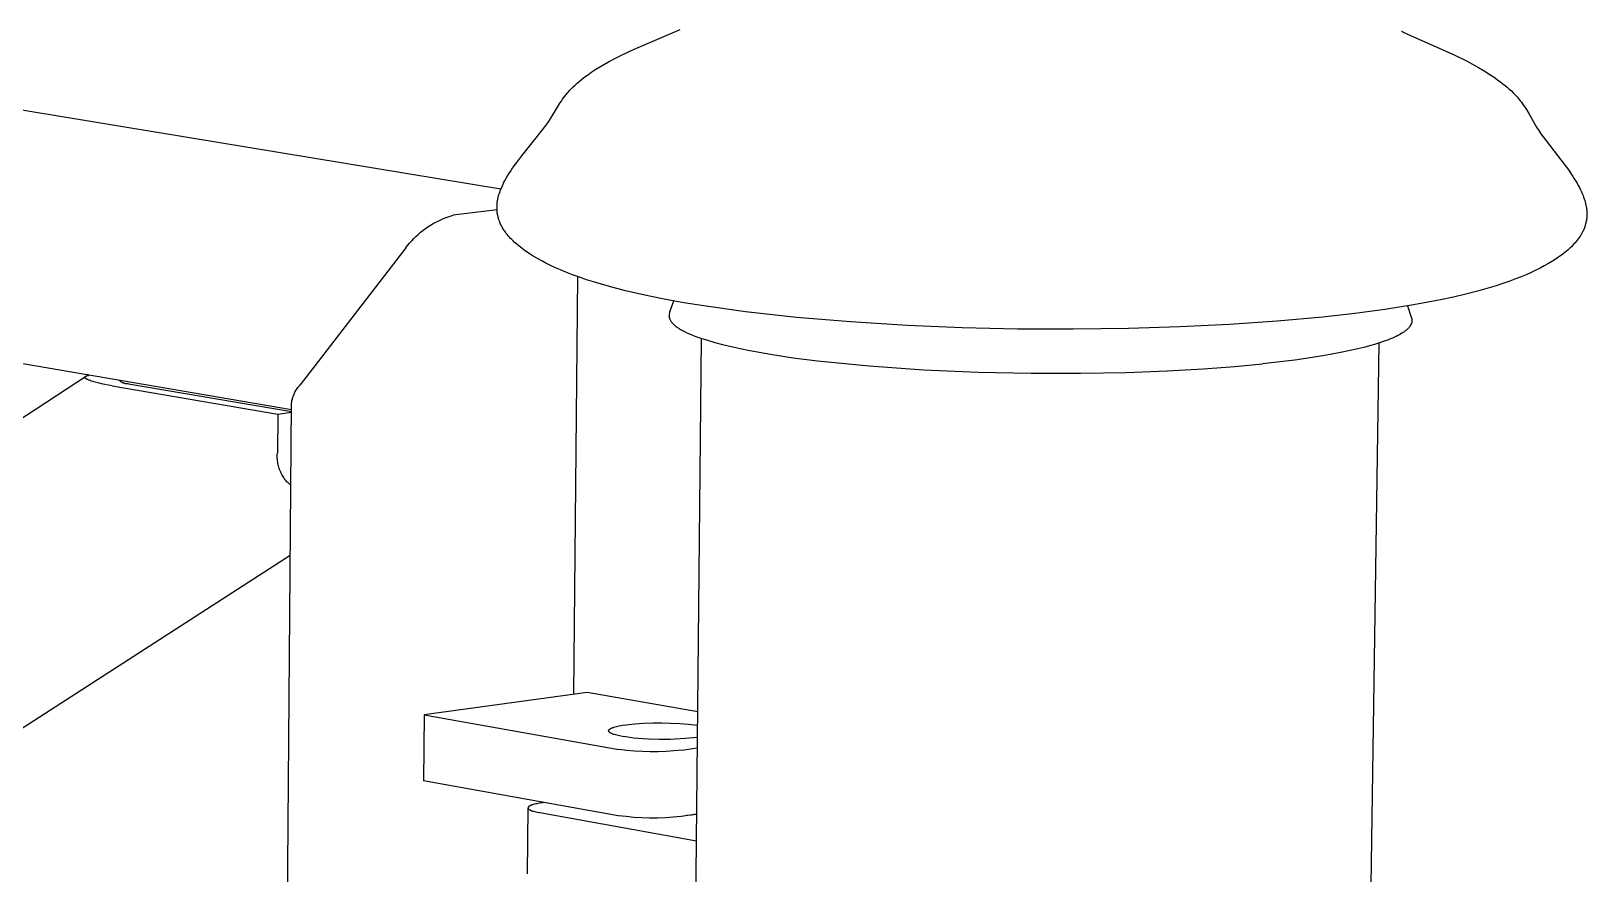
# Model space of a CAD drawing. Header units: millimetres. Extents: x -1519 to 3497, y -297 to 3208.
# Drawn here: x -61.3 to 69.3, y 856.2 to 927 of the extents above; entities that cross this region are included whole.
import ezdxf

# ---------------------------------------------------------------- set-up
doc = ezdxf.new("R2010")
doc.units = ezdxf.units.MM
doc.header["$MEASUREMENT"] = 0
doc.layers.add('Utwórz2D linie widoczne', color=7, linetype='Continuous', true_color=0x000000)

msp = doc.modelspace()

# ---------------------------------------------------------------- linework, layer by layer
at = {"layer": 'Utwórz2D linie widoczne'}
for p, q in [((-746.96, 1033.04), (-21.86, 913.74)), ((-39.46, 895.19), (-748.17, 1016.04)), ((-10.73, 925.45), (-6.8, 927.12)), ((53.77, 926.99), (53.79, 926.97)), ((53.79, 926.97), (53.82, 926.95)), ((53.82, 926.95), (53.88, 926.92)), ((53.88, 926.92), (53.96, 926.87)), ((53.96, 926.87), (54.05, 926.83)), ((54.05, 926.83), (54.27, 926.72)), ((54.27, 926.72), (58.18, 924.99)), ((-11.79, 924.95), (-10.73, 925.45)), ((-14.31, 923.5), (-13.88, 923.78)), ((-13.88, 923.78), (-13.36, 924.1)), ((-13.36, 924.1), (-12.83, 924.4)), ((-12.83, 924.4), (-12.31, 924.68)), ((-12.31, 924.68), (-11.79, 924.95)), ((58.18, 924.99), (59.22, 924.48)), ((59.22, 924.48), (59.73, 924.21)), ((59.73, 924.21), (60.23, 923.93)), ((60.23, 923.93), (60.71, 923.65)), ((-15.79, 922.31), (-15.63, 922.46)), ((-15.63, 922.46), (-15.47, 922.61)), ((-15.47, 922.61), (-15.29, 922.76)), ((-15.29, 922.76), (-15.11, 922.91)), ((-15.11, 922.91), (-14.92, 923.06)), ((-14.92, 923.06), (-14.73, 923.2)), ((-14.73, 923.2), (-14.52, 923.35)), ((-14.52, 923.35), (-14.31, 923.5)), ((60.71, 923.65), (61.18, 923.35)), ((61.18, 923.35), (61.64, 923.05)), ((61.64, 923.05), (61.87, 922.88)), ((61.87, 922.88), (62.09, 922.72)), ((62.09, 922.72), (62.28, 922.57)), ((62.28, 922.57), (62.46, 922.43)), ((62.46, 922.43), (62.64, 922.27)), ((-16.79, 921.1), (-16.68, 921.26)), ((-16.68, 921.26), (-16.57, 921.42)), ((-16.57, 921.42), (-16.47, 921.55)), ((-16.47, 921.55), (-16.38, 921.67)), ((-16.38, 921.67), (-16.28, 921.79)), ((-16.28, 921.79), (-16.19, 921.89)), ((-16.19, 921.89), (-16.1, 922)), ((-16.1, 922), (-15.95, 922.16)), ((-15.95, 922.16), (-15.79, 922.31)), ((62.64, 922.27), (62.82, 922.12)), ((62.82, 922.12), (62.99, 921.96)), ((62.99, 921.96), (63.15, 921.8)), ((63.15, 921.8), (63.31, 921.63)), ((63.31, 921.63), (63.47, 921.46)), ((63.47, 921.46), (63.56, 921.36)), ((63.56, 921.36), (63.65, 921.25)), ((63.65, 921.25), (63.74, 921.14)), ((63.74, 921.14), (63.83, 921.02)), ((-17.66, 919.68), (-17.11, 920.6)), ((-17.11, 920.6), (-16.91, 920.93)), ((-16.91, 920.93), (-16.79, 921.1)), ((63.83, 921.02), (63.93, 920.88)), ((63.93, 920.88), (64.03, 920.72)), ((64.03, 920.72), (64.14, 920.56)), ((64.14, 920.56), (64.25, 920.39)), ((64.25, 920.39), (64.45, 920.06)), ((64.45, 920.06), (64.98, 919.12)), ((-20.11, 916.51), (-18.36, 918.69)), ((-18.36, 918.69), (-18.17, 918.95)), ((-18.17, 918.95), (-17.98, 919.2)), ((-17.98, 919.2), (-17.81, 919.45)), ((-17.81, 919.45), (-17.66, 919.68)), ((64.98, 919.12), (65.11, 918.91)), ((65.11, 918.91), (65.29, 918.63)), ((65.29, 918.63), (65.48, 918.36)), ((65.48, 918.36), (65.67, 918.1)), ((65.67, 918.1), (67.44, 915.8)), ((-20.75, 915.66), (-20.54, 915.94)), ((-20.54, 915.94), (-20.11, 916.51)), ((-21.51, 914.46), (-21.42, 914.63)), ((-21.42, 914.63), (-21.31, 914.82)), ((-21.31, 914.82), (-21.2, 915)), ((-21.2, 915), (-21.07, 915.19)), ((-21.07, 915.19), (-20.94, 915.38)), ((-20.94, 915.38), (-20.75, 915.66)), ((67.44, 915.8), (67.81, 915.3)), ((67.81, 915.3), (67.99, 915.04)), ((67.99, 915.04), (68.16, 914.78)), ((68.16, 914.78), (68.28, 914.58)), ((68.28, 914.58), (68.4, 914.39)), ((-22.03, 913.26), (-21.99, 913.39)), ((-21.99, 913.39), (-21.94, 913.53)), ((-21.94, 913.53), (-21.89, 913.67)), ((-21.89, 913.67), (-21.83, 913.81)), ((-21.83, 913.81), (-21.77, 913.95)), ((-21.77, 913.95), (-21.69, 914.12)), ((-21.69, 914.12), (-21.61, 914.29)), ((-21.61, 914.29), (-21.51, 914.46)), ((68.4, 914.39), (68.51, 914.21)), ((68.51, 914.21), (68.61, 914.02)), ((68.61, 914.02), (68.71, 913.85)), ((68.71, 913.85), (68.8, 913.67)), ((68.8, 913.67), (68.88, 913.5)), ((68.88, 913.5), (68.95, 913.34)), ((68.95, 913.34), (69.01, 913.19)), ((-22.19, 911.99), (-25.88, 911.52)), ((-22.19, 912.33), (-22.18, 912.42)), ((-22.19, 912.24), (-22.19, 912.33)), ((-22.19, 912.15), (-22.19, 912.24)), ((-22.19, 912.07), (-22.19, 912.15)), ((-22.19, 911.98), (-22.19, 912.07)), ((-22.18, 911.9), (-22.19, 911.98)), ((-22.18, 912.51), (-22.17, 912.6)), ((-22.18, 912.42), (-22.18, 912.51)), ((-22.17, 912.6), (-22.15, 912.74)), ((-22.15, 912.74), (-22.12, 912.87)), ((-22.12, 912.87), (-22.1, 913)), ((-22.1, 913), (-22.06, 913.12)), ((-22.06, 913.12), (-22.03, 913.26)), ((69.01, 913.19), (69.06, 913.05)), ((69.06, 913.05), (69.11, 912.91)), ((69.11, 912.91), (69.15, 912.77)), ((69.15, 912.77), (69.19, 912.64)), ((69.19, 912.64), (69.23, 912.5)), ((69.23, 912.5), (69.25, 912.38)), ((69.25, 912.38), (69.28, 912.25)), ((69.28, 912.25), (69.3, 912.12)), ((69.3, 912.12), (69.31, 912.05)), ((69.31, 912.05), (69.32, 911.98)), ((69.32, 911.98), (69.32, 911.91)), ((-27.99, 910.55), (-27.77, 910.69)), ((-27.77, 910.69), (-27.55, 910.82)), ((-27.55, 910.82), (-27.32, 910.94)), ((-27.32, 910.94), (-27.09, 911.06)), ((-27.09, 911.06), (-26.86, 911.17)), ((-26.86, 911.17), (-26.62, 911.27)), ((-26.62, 911.27), (-26.37, 911.36)), ((-26.37, 911.36), (-26.13, 911.44)), ((-26.13, 911.44), (-25.88, 911.52)), ((-22.18, 911.81), (-22.18, 911.9)), ((-22.17, 911.73), (-22.18, 911.81)), ((-22.16, 911.65), (-22.17, 911.73)), ((-22.14, 911.57), (-22.16, 911.65)), ((-22.13, 911.49), (-22.14, 911.57)), ((-22.11, 911.41), (-22.13, 911.49)), ((-22.09, 911.34), (-22.11, 911.41)), ((-22.07, 911.26), (-22.09, 911.34)), ((-22.04, 911.18), (-22.07, 911.26)), ((-22.02, 911.1), (-22.04, 911.18)), ((-21.99, 911.01), (-22.02, 911.1)), ((-21.96, 910.93), (-21.99, 911.01)), ((-21.92, 910.85), (-21.96, 910.93)), ((-21.89, 910.78), (-21.92, 910.85)), ((-21.85, 910.7), (-21.89, 910.78)), ((-21.81, 910.62), (-21.85, 910.7)), ((69.2, 910.7), (69.18, 910.63)), ((69.23, 910.78), (69.2, 910.7)), ((69.25, 910.86), (69.23, 910.78)), ((69.26, 910.94), (69.25, 910.86)), ((69.28, 911.02), (69.26, 910.94)), ((69.29, 911.1), (69.28, 911.02)), ((69.31, 911.19), (69.29, 911.1)), ((69.32, 911.27), (69.31, 911.19)), ((69.32, 911.91), (69.33, 911.85)), ((69.33, 911.45), (69.32, 911.36)), ((69.32, 911.36), (69.32, 911.27)), ((69.33, 911.85), (69.33, 911.78)), ((69.33, 911.78), (69.33, 911.71)), ((69.33, 911.71), (69.33, 911.62)), ((69.33, 911.62), (69.33, 911.53)), ((69.33, 911.53), (69.33, 911.45)), ((-29.53, 909.18), (-29.36, 909.37)), ((-29.36, 909.37), (-29.18, 909.56)), ((-29.18, 909.56), (-29, 909.74)), ((-29, 909.74), (-28.81, 909.92)), ((-28.81, 909.92), (-28.61, 910.09)), ((-28.61, 910.09), (-28.41, 910.25)), ((-28.41, 910.25), (-28.2, 910.4)), ((-28.2, 910.4), (-27.99, 910.55)), ((-21.77, 910.54), (-21.81, 910.62)), ((-21.73, 910.47), (-21.77, 910.54)), ((-21.68, 910.39), (-21.73, 910.47)), ((-21.64, 910.32), (-21.68, 910.39)), ((-21.59, 910.25), (-21.64, 910.32)), ((-21.54, 910.18), (-21.59, 910.25)), ((-21.49, 910.1), (-21.54, 910.18)), ((-21.44, 910.03), (-21.49, 910.1)), ((-21.34, 909.92), (-21.44, 910.03)), ((-21.25, 909.8), (-21.34, 909.92)), ((-21.15, 909.69), (-21.25, 909.8)), ((-21.05, 909.58), (-21.15, 909.69)), ((-20.95, 909.48), (-21.05, 909.58)), ((-20.84, 909.38), (-20.95, 909.48)), ((-20.74, 909.27), (-20.84, 909.38)), ((68.52, 909.42), (68.43, 909.31)), ((68.61, 909.53), (68.52, 909.42)), ((68.69, 909.65), (68.61, 909.53)), ((68.77, 909.77), (68.69, 909.65)), ((68.81, 909.83), (68.77, 909.77)), ((68.85, 909.89), (68.81, 909.83)), ((68.88, 909.95), (68.85, 909.89)), ((68.92, 910.01), (68.88, 909.95)), ((68.95, 910.08), (68.92, 910.01)), ((68.98, 910.14), (68.95, 910.08)), ((69.01, 910.2), (68.98, 910.14)), ((69.04, 910.27), (69.01, 910.2)), ((69.07, 910.33), (69.04, 910.27)), ((69.1, 910.4), (69.07, 910.33)), ((69.13, 910.47), (69.1, 910.4)), ((69.16, 910.55), (69.13, 910.47)), ((69.18, 910.63), (69.16, 910.55)), ((-29.86, 908.78), (-38.72, 897.28)), ((-29.86, 908.78), (-29.7, 908.98)), ((-29.7, 908.98), (-29.53, 909.18)), ((-20.63, 909.17), (-20.74, 909.27)), ((-20.49, 909.06), (-20.63, 909.17)), ((-20.36, 908.95), (-20.49, 909.06)), ((-20.22, 908.83), (-20.36, 908.95)), ((-20.08, 908.73), (-20.22, 908.83)), ((-19.79, 908.52), (-20.08, 908.73)), ((-19.5, 908.32), (-19.79, 908.52)), ((-19.15, 908.1), (-19.5, 908.32)), ((-18.8, 907.89), (-19.15, 908.1)), ((67.05, 908.08), (66.76, 907.87)), ((67.2, 908.18), (67.05, 908.08)), ((67.34, 908.29), (67.2, 908.18)), ((67.48, 908.4), (67.34, 908.29)), ((67.62, 908.52), (67.48, 908.4)), ((67.76, 908.63), (67.62, 908.52)), ((67.9, 908.76), (67.76, 908.63)), ((68.03, 908.88), (67.9, 908.76)), ((68.16, 909.01), (68.03, 908.88)), ((68.25, 909.11), (68.16, 909.01)), ((68.35, 909.21), (68.25, 909.11)), ((68.43, 909.31), (68.35, 909.21)), ((-18.44, 907.69), (-18.8, 907.89)), ((-18.08, 907.5), (-18.44, 907.69)), ((-17.69, 907.31), (-18.08, 907.5)), ((-17.29, 907.12), (-17.69, 907.31)), ((-16.85, 906.93), (-17.29, 907.12)), ((-16.41, 906.74), (-16.85, 906.93)), ((-15.84, 906.52), (-16.41, 906.74)), ((65.05, 906.91), (64.65, 906.72)), ((65.41, 907.09), (65.05, 906.91)), ((65.76, 907.27), (65.41, 907.09)), ((66.11, 907.47), (65.76, 907.27)), ((66.45, 907.68), (66.11, 907.47)), ((66.76, 907.87), (66.45, 907.68)), ((-15.26, 906.31), (-15.84, 906.52)), ((-15.42, 906.37), (-15.76, 871.3)), ((-14.68, 906.11), (-15.26, 906.31)), ((-14.09, 905.92), (-14.68, 906.11)), ((-12.75, 905.53), (-14.09, 905.92)), ((-11.4, 905.19), (-12.75, 905.53)), ((61.72, 905.61), (61.13, 905.43)), ((62.29, 905.79), (61.72, 905.61)), ((62.86, 905.99), (62.29, 905.79)), ((63.41, 906.2), (62.86, 905.99)), ((63.82, 906.36), (63.41, 906.2)), ((64.24, 906.53), (63.82, 906.36)), ((64.65, 906.72), (64.24, 906.53)), ((-9.78, 904.81), (-11.4, 905.19)), ((-8.15, 904.48), (-9.78, 904.81)), ((-6.49, 904.18), (-8.15, 904.48)), ((-7.68, 903.4), (-7.34, 904.33)), ((-4.82, 903.91), (-6.49, 904.18)), ((57.05, 904.42), (54.78, 904)), ((58.12, 904.65), (57.05, 904.42)), ((59.16, 904.9), (58.12, 904.65)), ((60.16, 905.15), (59.16, 904.9)), ((61.13, 905.43), (60.16, 905.15)), ((-7.74, 903.13), (-7.75, 903.09)), ((-7.75, 903.09), (-7.74, 903.04)), ((-7.73, 903.22), (-7.74, 903.18)), ((-7.74, 903.18), (-7.74, 903.13)), ((-7.74, 903.04), (-7.74, 903)), ((-7.74, 903), (-7.73, 902.95)), ((-7.72, 903.26), (-7.73, 903.22)), ((-7.73, 902.95), (-7.72, 902.91)), ((-7.71, 903.31), (-7.72, 903.26)), ((-7.72, 902.91), (-7.71, 902.86)), ((-7.7, 903.35), (-7.71, 903.31)), ((-7.71, 902.86), (-7.69, 902.82)), ((-7.68, 903.4), (-7.7, 903.35)), ((-7.69, 902.82), (-7.67, 902.77)), ((-1.32, 903.42), (-4.82, 903.91)), ((2.96, 902.95), (-1.32, 903.42)), ((7.5, 902.57), (2.96, 902.95)), ((47.16, 902.97), (43.32, 902.62)), ((49.84, 903.27), (47.16, 902.97)), ((52.38, 903.61), (49.84, 903.27)), ((54.78, 904), (52.38, 903.61)), ((54.26, 903.91), (54.58, 902.96)), ((54.58, 902.96), (54.58, 902.95)), ((54.58, 902.95), (54.59, 902.93)), ((54.59, 902.93), (54.6, 902.91)), ((54.6, 902.91), (54.6, 902.89)), ((54.6, 902.89), (54.61, 902.87)), ((54.61, 902.87), (54.62, 902.85)), ((54.62, 902.85), (54.62, 902.84)), ((54.62, 902.84), (54.62, 902.82)), ((-7.67, 902.77), (-7.65, 902.73)), ((-7.65, 902.73), (-7.63, 902.68)), ((-7.63, 902.68), (-7.6, 902.63)), ((-7.6, 902.63), (-7.57, 902.59)), ((-7.57, 902.59), (-7.53, 902.54)), ((-7.53, 902.54), (-7.49, 902.5)), ((-7.49, 902.5), (-7.45, 902.45)), ((-7.45, 902.45), (-7.41, 902.4)), ((-7.41, 902.4), (-7.36, 902.36)), ((-7.36, 902.36), (-7.31, 902.31)), ((-7.31, 902.31), (-7.25, 902.27)), ((-7.25, 902.27), (-7.2, 902.22)), ((-7.2, 902.22), (-7.14, 902.17)), ((-7.14, 902.17), (-7.07, 902.13)), ((-7.07, 902.13), (-7, 902.08)), ((-7, 902.08), (-6.93, 902.03)), ((-6.93, 902.03), (-6.86, 901.99)), ((-6.86, 901.99), (-6.78, 901.94)), ((-6.78, 901.94), (-6.7, 901.89)), ((-6.7, 901.89), (-6.62, 901.85)), ((-6.62, 901.85), (-6.44, 901.75)), ((-6.44, 901.75), (-6.25, 901.66)), ((-6.25, 901.66), (-6.04, 901.57)), ((-6.04, 901.57), (-5.82, 901.47)), ((12.27, 902.27), (7.5, 902.57)), ((16.86, 902.08), (12.27, 902.27)), ((21.51, 901.97), (16.86, 902.08)), ((26.18, 901.95), (21.51, 901.97)), ((30.83, 902.01), (26.18, 901.95)), ((35.14, 902.14), (30.83, 902.01)), ((39.31, 902.34), (35.14, 902.14)), ((43.32, 902.62), (39.31, 902.34)), ((53.72, 901.56), (53.59, 901.49)), ((53.84, 901.64), (53.72, 901.56)), ((53.89, 901.67), (53.84, 901.64)), ((53.95, 901.71), (53.89, 901.67)), ((54, 901.74), (53.95, 901.71)), ((54.05, 901.78), (54, 901.74)), ((54.1, 901.82), (54.05, 901.78)), ((54.14, 901.85), (54.1, 901.82)), ((54.19, 901.89), (54.14, 901.85)), ((54.23, 901.93), (54.19, 901.89)), ((54.27, 901.96), (54.23, 901.93)), ((54.3, 902), (54.27, 901.96)), ((54.34, 902.04), (54.3, 902)), ((54.37, 902.07), (54.34, 902.04)), ((54.41, 902.11), (54.37, 902.07)), ((54.44, 902.15), (54.41, 902.11)), ((54.45, 902.17), (54.44, 902.15)), ((54.46, 902.18), (54.45, 902.17)), ((54.48, 902.2), (54.46, 902.18)), ((54.49, 902.22), (54.48, 902.2)), ((54.5, 902.24), (54.49, 902.22)), ((54.51, 902.26), (54.5, 902.24)), ((54.52, 902.28), (54.51, 902.26)), ((54.53, 902.3), (54.52, 902.28)), ((54.54, 902.31), (54.53, 902.3)), ((54.55, 902.33), (54.54, 902.31)), ((54.56, 902.35), (54.55, 902.33)), ((54.57, 902.37), (54.56, 902.35)), ((54.58, 902.39), (54.57, 902.37)), ((54.59, 902.41), (54.58, 902.39)), ((54.6, 902.44), (54.59, 902.43)), ((54.59, 902.43), (54.59, 902.41)), ((54.61, 902.46), (54.6, 902.44)), ((54.62, 902.5), (54.61, 902.48)), ((54.61, 902.48), (54.61, 902.46)), ((54.62, 902.82), (54.63, 902.8)), ((54.63, 902.54), (54.62, 902.52)), ((54.62, 902.52), (54.62, 902.5)), ((54.63, 902.8), (54.63, 902.78)), ((54.63, 902.78), (54.63, 902.76)), ((54.63, 902.76), (54.64, 902.74)), ((54.64, 902.61), (54.63, 902.59)), ((54.63, 902.59), (54.63, 902.57)), ((54.63, 902.57), (54.63, 902.56)), ((54.63, 902.56), (54.63, 902.54)), ((54.64, 902.74), (54.64, 902.72)), ((54.64, 902.72), (54.64, 902.71)), ((54.64, 902.71), (54.64, 902.69)), ((54.64, 902.69), (54.64, 902.67)), ((54.64, 902.67), (54.64, 902.65)), ((54.64, 902.65), (54.64, 902.63)), ((54.64, 902.63), (54.64, 902.61)), ((-12.93, 136.91), (-5.01, 901.17)), ((-5.82, 901.47), (-5.59, 901.38)), ((-5.59, 901.38), (-5.34, 901.29)), ((-5.34, 901.29), (-5.08, 901.2)), ((-5.08, 901.2), (-4.52, 901.02)), ((-4.52, 901.02), (-3.91, 900.84)), ((-3.91, 900.84), (-3.25, 900.66)), ((-3.25, 900.66), (-2.54, 900.49)), ((-2.54, 900.49), (-1.78, 900.32)), ((-1.78, 900.32), (-0.97, 900.16)), ((51.85, 900.78), (40.98, 136.06)), ((50.6, 900.42), (49.59, 900.18)), ((51.07, 900.55), (50.6, 900.42)), ((51.51, 900.67), (51.07, 900.55)), ((51.93, 900.8), (51.51, 900.67)), ((52.32, 900.94), (51.93, 900.8)), ((52.68, 901.07), (52.32, 900.94)), ((52.85, 901.14), (52.68, 901.07)), ((53.02, 901.21), (52.85, 901.14)), ((53.17, 901.28), (53.02, 901.21)), ((53.32, 901.35), (53.17, 901.28)), ((53.46, 901.42), (53.32, 901.35)), ((53.59, 901.49), (53.46, 901.42)), ((-0.97, 900.16), (0.78, 899.85)), ((0.78, 899.85), (2.68, 899.56)), ((2.68, 899.56), (4.71, 899.3)), ((4.71, 899.3), (9.06, 898.87)), ((39.78, 898.83), (42.09, 899.04)), ((44.8, 899.36), (42.09, 899.04)), ((46.09, 899.55), (44.8, 899.36)), ((47.33, 899.74), (46.09, 899.55)), ((48.5, 899.96), (47.33, 899.74)), ((49.59, 900.18), (48.5, 899.96)), ((-342.26, 711.46), (-56.75, 897.99)), ((-56.8, 897.92), (-56.8, 897.93)), ((-56.8, 897.93), (-56.79, 897.93)), ((-56.8, 897.91), (-56.8, 897.92)), ((-56.8, 897.92), (-56.8, 897.92)), ((-56.8, 897.92), (-56.8, 897.92)), ((-56.8, 897.9), (-56.8, 897.91)), ((-56.8, 897.91), (-56.8, 897.91)), ((-56.8, 897.91), (-56.8, 897.91)), ((-56.79, 897.9), (-56.8, 897.9)), ((-56.79, 897.94), (-56.79, 897.95)), ((-56.79, 897.95), (-56.79, 897.95)), ((-56.79, 897.95), (-56.79, 897.95)), ((-56.79, 897.95), (-56.78, 897.95)), ((-56.79, 897.93), (-56.79, 897.94)), ((-56.79, 897.94), (-56.79, 897.94)), ((-56.79, 897.94), (-56.79, 897.94)), ((-56.79, 897.93), (-56.79, 897.93)), ((-56.79, 897.89), (-56.79, 897.9)), ((-56.79, 897.9), (-56.79, 897.9)), ((-56.79, 897.9), (-56.79, 897.9)), ((-56.79, 897.88), (-56.79, 897.89)), ((-56.79, 897.89), (-56.79, 897.89)), ((-56.79, 897.89), (-56.79, 897.89)), ((-56.78, 897.87), (-56.79, 897.88)), ((-56.79, 897.88), (-56.79, 897.88)), ((-56.78, 897.96), (-56.78, 897.97)), ((-56.78, 897.97), (-56.77, 897.97)), ((-56.78, 897.95), (-56.78, 897.96)), ((-56.78, 897.96), (-56.78, 897.96)), ((-56.78, 897.96), (-56.78, 897.96)), ((-56.78, 897.86), (-56.78, 897.87)), ((-56.78, 897.87), (-56.78, 897.87)), ((-56.78, 897.87), (-56.78, 897.87)), ((-56.77, 897.86), (-56.78, 897.86)), ((-56.78, 897.86), (-56.78, 897.86)), ((-56.77, 897.97), (-56.77, 897.98)), ((-56.77, 897.98), (-56.76, 897.98)), ((-56.77, 897.97), (-56.77, 897.97)), ((-56.77, 897.97), (-56.77, 897.97)), ((-56.77, 897.85), (-56.77, 897.86)), ((-56.76, 897.85), (-56.77, 897.85)), ((-56.77, 897.85), (-56.77, 897.85)), ((-56.76, 897.98), (-56.76, 897.99)), ((-56.76, 897.99), (-56.75, 897.99)), ((-56.76, 897.98), (-56.76, 897.98)), ((-56.76, 897.84), (-56.76, 897.85)), ((-56.75, 897.84), (-56.76, 897.84)), ((-56.76, 897.84), (-56.76, 897.84)), ((-56.75, 897.99), (-56.74, 898)), ((-56.75, 897.99), (-56.75, 897.99)), ((-56.75, 897.99), (-56.75, 897.99)), ((-56.75, 897.83), (-56.75, 897.84)), ((-56.74, 897.82), (-56.75, 897.83)), ((-56.75, 897.83), (-56.75, 897.83)), ((-56.74, 898), (-56.74, 898)), ((-56.74, 898), (-56.73, 898)), ((-56.73, 897.81), (-56.74, 897.82)), ((-56.73, 898), (-56.72, 898.01)), ((-56.73, 898), (-56.73, 898)), ((-56.72, 897.81), (-56.73, 897.81)), ((-56.72, 898.01), (-56.71, 898.02)), ((-56.71, 897.8), (-56.72, 897.81)), ((-56.71, 898.02), (-56.7, 898.02)), ((-56.7, 897.79), (-56.71, 897.8)), ((-56.7, 898.02), (-56.69, 898.03)), ((-56.69, 897.78), (-56.7, 897.79)), ((-56.69, 898.03), (-56.68, 898.03)), ((-56.68, 897.78), (-56.69, 897.78)), ((-56.68, 898.03), (-56.67, 898.03)), ((-56.67, 897.77), (-56.68, 897.78)), ((-56.67, 898.03), (-56.66, 898.04)), ((-56.65, 897.76), (-56.67, 897.77)), ((-56.66, 898.04), (-56.64, 898.04)), ((-56.63, 897.75), (-56.65, 897.76)), ((-56.64, 898.04), (-56.63, 898.05)), ((-56.63, 898.05), (-56.61, 898.06)), ((-56.6, 897.73), (-56.63, 897.75)), ((-56.61, 898.06), (-56.58, 898.07)), ((-56.56, 897.72), (-56.6, 897.73)), ((-56.58, 898.07), (-56.55, 898.07)), ((-56.53, 897.7), (-56.56, 897.72)), ((-56.55, 898.07), (-56.51, 898.08)), ((-56.49, 897.68), (-56.53, 897.7)), ((-56.51, 898.08), (-56.48, 898.09)), ((-56.45, 897.67), (-56.49, 897.68)), ((-56.37, 897.64), (-56.45, 897.67)), ((-56.27, 897.6), (-56.37, 897.64)), ((-56.17, 897.57), (-56.27, 897.6)), ((-53.87, 897.63), (-53.89, 897.65)), ((-53.85, 897.61), (-53.87, 897.63)), ((-53.83, 897.59), (-53.85, 897.61)), ((9.06, 898.87), (13.64, 898.55)), ((13.64, 898.55), (18.22, 898.35)), ((18.22, 898.35), (22.66, 898.26)), ((22.66, 898.26), (26.82, 898.26)), ((26.82, 898.26), (30.64, 898.33)), ((30.64, 898.33), (34.08, 898.46)), ((34.08, 898.46), (37.12, 898.63)), ((37.12, 898.63), (39.78, 898.83)), ((-56.06, 897.54), (-56.17, 897.57)), ((-55.95, 897.5), (-56.06, 897.54)), ((-55.7, 897.44), (-55.95, 897.5)), ((-55.42, 897.38), (-55.7, 897.44)), ((-55.13, 897.32), (-55.42, 897.38)), ((-54.52, 897.2), (-55.13, 897.32)), ((-54.52, 897.2), (-40.61, 894.83)), ((-53.81, 897.57), (-53.83, 897.59)), ((-53.79, 897.55), (-53.81, 897.57)), ((-53.76, 897.53), (-53.79, 897.55)), ((-53.74, 897.52), (-53.76, 897.53)), ((-53.72, 897.5), (-53.74, 897.52)), ((-53.69, 897.49), (-53.72, 897.5)), ((-53.67, 897.47), (-53.69, 897.49)), ((-53.64, 897.46), (-53.67, 897.47)), ((-53.62, 897.45), (-53.64, 897.46)), ((-53.59, 897.44), (-53.62, 897.45)), ((-53.56, 897.43), (-53.59, 897.44)), ((-53.54, 897.42), (-53.56, 897.43)), ((-53.51, 897.41), (-53.54, 897.42)), ((-53.48, 897.4), (-53.51, 897.41)), ((-53.46, 897.39), (-53.48, 897.4)), ((-53.43, 897.39), (-53.46, 897.39)), ((-53.4, 897.38), (-53.43, 897.39)), ((-53.37, 897.38), (-53.4, 897.38)), ((-53.34, 897.38), (-53.37, 897.38)), ((-53.32, 897.37), (-53.34, 897.38)), ((-53.29, 897.37), (-53.32, 897.37)), ((-53.26, 897.37), (-53.29, 897.37)), ((-53.23, 897.37), (-53.26, 897.37)), ((-53.2, 897.38), (-53.23, 897.37)), ((-53.18, 897.38), (-53.2, 897.38)), ((-53.15, 897.38), (-53.18, 897.38)), ((-53.15, 897.38), (-39.46, 895.05)), ((-39.33, 896.25), (-39.29, 896.35)), ((-39.29, 896.35), (-39.26, 896.44)), ((-39.26, 896.44), (-39.22, 896.53)), ((-39.22, 896.53), (-39.17, 896.62)), ((-39.17, 896.62), (-39.13, 896.71)), ((-39.13, 896.71), (-39.08, 896.8)), ((-39.08, 896.8), (-39.02, 896.88)), ((-39.02, 896.88), (-38.97, 896.97)), ((-38.97, 896.97), (-38.91, 897.05)), ((-38.91, 897.05), (-38.85, 897.13)), ((-38.85, 897.13), (-38.79, 897.21)), ((-38.79, 897.21), (-38.72, 897.28)), ((-44.99, 207.18), (-39.46, 895.67)), ((-40.61, 894.83), (-39.46, 894.98)), ((-39.46, 895.67), (-39.44, 895.77)), ((-39.44, 895.77), (-39.43, 895.86)), ((-39.43, 895.86), (-39.41, 895.96)), ((-39.41, 895.96), (-39.38, 896.06)), ((-39.38, 896.06), (-39.36, 896.16)), ((-39.36, 896.16), (-39.33, 896.25)), ((-40.61, 894.83), (-40.64, 891.54)), ((-40.65, 891.43), (-40.64, 891.54)), ((-40.65, 891.32), (-40.65, 891.43)), ((-40.65, 891.21), (-40.65, 891.32)), ((-40.65, 891.11), (-40.65, 891.21)), ((-40.64, 891), (-40.65, 891.11)), ((-40.63, 890.89), (-40.64, 891)), ((-40.61, 890.78), (-40.63, 890.89)), ((-40.59, 890.68), (-40.61, 890.78)), ((-40.57, 890.57), (-40.59, 890.68)), ((-40.55, 890.47), (-40.57, 890.57)), ((-40.52, 890.36), (-40.55, 890.47)), ((-40.48, 890.26), (-40.52, 890.36)), ((-40.45, 890.16), (-40.48, 890.26)), ((-40.41, 890.06), (-40.45, 890.16)), ((-40.36, 889.96), (-40.41, 890.06)), ((-40.32, 889.86), (-40.36, 889.96)), ((-40.27, 889.76), (-40.32, 889.86)), ((-40.21, 889.67), (-40.27, 889.76)), ((-40.16, 889.58), (-40.21, 889.67)), ((-40.1, 889.49), (-40.16, 889.58)), ((-40.03, 889.4), (-40.1, 889.49)), ((-39.97, 889.31), (-40.03, 889.4)), ((-39.9, 889.23), (-39.97, 889.31)), ((-39.83, 889.15), (-39.9, 889.23)), ((-39.75, 889.07), (-39.83, 889.15)), ((-39.68, 889), (-39.75, 889.07)), ((-39.6, 888.92), (-39.68, 889)), ((-39.51, 888.85), (-39.6, 888.92)), ((-39.56, 882.95), (-325.33, 698.75)), ((-14.61, 871.45), (-28.32, 869.57)), ((-5.33, 869.82), (-14.61, 871.45)), ((-28.32, 869.57), (-28.37, 864.03)), ((-28.32, 869.57), (-11.96, 866.67)), ((-10.63, 868.81), (-9.88, 868.86)), ((-9.88, 868.86), (-9.12, 868.89)), ((-9.12, 868.89), (-8.36, 868.9)), ((-8.36, 868.9), (-7.61, 868.88)), ((-7.61, 868.88), (-6.85, 868.84)), ((-12.82, 868.24), (-12.82, 868.25)), ((-12.82, 868.25), (-12.81, 868.25)), ((-12.82, 868.23), (-12.82, 868.24)), ((-12.82, 868.24), (-12.82, 868.24)), ((-12.82, 868.22), (-12.82, 868.23)), ((-12.82, 868.23), (-12.82, 868.23)), ((-12.81, 868.21), (-12.82, 868.22)), ((-12.82, 868.22), (-12.82, 868.22)), ((-12.82, 868.22), (-12.82, 868.22)), ((-12.81, 868.27), (-12.81, 868.28)), ((-12.81, 868.28), (-12.8, 868.28)), ((-12.81, 868.26), (-12.81, 868.27)), ((-12.81, 868.27), (-12.81, 868.27)), ((-12.81, 868.25), (-12.81, 868.26)), ((-12.81, 868.26), (-12.81, 868.26)), ((-12.81, 868.26), (-12.81, 868.26)), ((-12.81, 868.2), (-12.81, 868.21)), ((-12.81, 868.21), (-12.81, 868.21)), ((-12.81, 868.19), (-12.81, 868.2)), ((-12.81, 868.2), (-12.81, 868.2)), ((-12.81, 868.18), (-12.81, 868.19)), ((-12.81, 868.19), (-12.81, 868.19)), ((-12.8, 868.18), (-12.81, 868.18)), ((-12.8, 868.29), (-12.8, 868.3)), ((-12.8, 868.3), (-12.79, 868.3)), ((-12.8, 868.28), (-12.8, 868.29)), ((-12.8, 868.29), (-12.8, 868.29)), ((-12.8, 868.17), (-12.8, 868.18)), ((-12.79, 868.16), (-12.8, 868.17)), ((-12.8, 868.17), (-12.8, 868.17)), ((-12.8, 868.17), (-12.8, 868.17)), ((-12.79, 868.3), (-12.79, 868.31)), ((-12.79, 868.31), (-12.78, 868.31)), ((-12.79, 868.3), (-12.79, 868.3)), ((-12.79, 868.15), (-12.79, 868.16)), ((-12.79, 868.16), (-12.79, 868.16)), ((-12.78, 868.14), (-12.79, 868.15)), ((-12.79, 868.15), (-12.79, 868.15)), ((-12.78, 868.32), (-12.77, 868.33)), ((-12.78, 868.31), (-12.78, 868.32)), ((-12.78, 868.32), (-12.78, 868.32)), ((-12.77, 868.13), (-12.78, 868.14)), ((-12.78, 868.14), (-12.78, 868.14)), ((-12.77, 868.33), (-12.76, 868.34)), ((-12.77, 868.33), (-12.77, 868.33)), ((-12.76, 868.12), (-12.77, 868.13)), ((-12.77, 868.13), (-12.77, 868.13)), ((-12.77, 868.13), (-12.77, 868.13)), ((-12.76, 868.34), (-12.75, 868.35)), ((-12.76, 868.34), (-12.76, 868.34)), ((-12.76, 868.34), (-12.76, 868.34)), ((-12.75, 868.11), (-12.76, 868.12)), ((-12.76, 868.12), (-12.76, 868.12)), ((-12.75, 868.35), (-12.74, 868.36)), ((-12.75, 868.35), (-12.75, 868.35)), ((-12.74, 868.1), (-12.75, 868.11)), ((-12.75, 868.11), (-12.75, 868.11)), ((-12.74, 868.36), (-12.73, 868.37)), ((-12.73, 868.09), (-12.74, 868.1)), ((-12.74, 868.1), (-12.74, 868.1)), ((-12.73, 868.37), (-12.72, 868.38)), ((-12.71, 868.08), (-12.73, 868.09)), ((-12.72, 868.38), (-12.71, 868.38)), ((-12.71, 868.38), (-12.69, 868.39)), ((-12.7, 868.07), (-12.71, 868.08)), ((-12.69, 868.06), (-12.7, 868.07)), ((-12.69, 868.39), (-12.68, 868.4)), ((-12.68, 868.06), (-12.69, 868.06)), ((-12.68, 868.4), (-12.67, 868.41)), ((-12.66, 868.05), (-12.68, 868.06)), ((-12.67, 868.41), (-12.65, 868.42)), ((-12.65, 868.04), (-12.66, 868.05)), ((-12.65, 868.42), (-12.63, 868.43)), ((-12.63, 868.03), (-12.65, 868.04)), ((-12.63, 868.43), (-12.62, 868.44)), ((-12.61, 868.02), (-12.63, 868.03)), ((-12.62, 868.44), (-12.58, 868.45)), ((-12.6, 868.01), (-12.61, 868.02)), ((-12.56, 868), (-12.6, 868.01)), ((-12.58, 868.45), (-12.55, 868.47)), ((-12.52, 867.98), (-12.56, 868)), ((-12.55, 868.47), (-12.51, 868.48)), ((-12.48, 867.96), (-12.52, 867.98)), ((-12.51, 868.48), (-12.46, 868.5)), ((-12.44, 867.95), (-12.48, 867.96)), ((-12.46, 868.5), (-12.42, 868.52)), ((-12.4, 867.93), (-12.44, 867.95)), ((-12.42, 868.52), (-12.37, 868.53)), ((-12.35, 867.92), (-12.4, 867.93)), ((-12.37, 868.53), (-12.27, 868.56)), ((-12.25, 867.89), (-12.35, 867.92)), ((-12.27, 868.56), (-12.17, 868.59)), ((-12.14, 867.86), (-12.25, 867.89)), ((-12.17, 868.59), (-12.05, 868.62)), ((-12.03, 867.83), (-12.14, 867.86)), ((-12.05, 868.62), (-11.93, 868.64)), ((-11.91, 867.8), (-12.03, 867.83)), ((-11.93, 868.64), (-11.66, 868.69)), ((-11.65, 867.75), (-11.91, 867.8)), ((-11.66, 868.69), (-11.38, 868.73)), ((-11.37, 867.71), (-11.65, 867.75)), ((-11.38, 868.73), (-10.63, 868.81)), ((-11.05, 867.66), (-11.37, 867.71)), ((-10.7, 867.62), (-11.05, 867.66)), ((-10.32, 867.59), (-10.7, 867.62)), ((-9.91, 867.56), (-10.32, 867.59)), ((-9.48, 867.54), (-9.91, 867.56)), ((-6.8, 867.55), (-7.66, 867.51)), ((-6.85, 868.84), (-6.1, 868.78)), ((-6.4, 867.57), (-6.8, 867.55)), ((-6.03, 867.6), (-6.4, 867.57)), ((-6.1, 868.78), (-5.35, 868.69)), ((-5.69, 867.64), (-6.03, 867.6)), ((-5.39, 867.68), (-5.69, 867.64)), ((-5.36, 867.68), (-5.39, 867.68)), ((-11.3, 866.58), (-11.96, 866.67)), ((-10.64, 866.52), (-11.3, 866.58)), ((-9.98, 866.48), (-10.64, 866.52)), ((-9.32, 866.46), (-9.98, 866.48)), ((-8.57, 867.51), (-9.48, 867.54)), ((-8.66, 866.47), (-9.32, 866.46)), ((-8, 866.49), (-8.66, 866.47)), ((-7.66, 867.51), (-8.57, 867.51)), ((-7.34, 866.54), (-8, 866.49)), ((-6.68, 866.6), (-7.34, 866.54)), ((-6.68, 866.6), (-5.37, 866.79)), ((-12.02, 861.1), (-28.37, 864.03)), ((-19.64, 856.22), (-19.59, 861.76)), ((-19.58, 861.79), (-19.59, 861.79)), ((-19.59, 861.79), (-19.59, 861.79)), ((-19.59, 861.79), (-19.59, 861.78)), ((-19.59, 861.78), (-19.59, 861.78)), ((-19.59, 861.78), (-19.59, 861.78)), ((-19.59, 861.78), (-19.59, 861.77)), ((-19.59, 861.77), (-19.59, 861.77)), ((-19.59, 861.77), (-19.59, 861.76)), ((-19.59, 861.76), (-19.59, 861.76)), ((-19.59, 861.76), (-19.59, 861.76)), ((-19.59, 861.76), (-19.59, 861.75)), ((-19.59, 861.75), (-19.59, 861.75)), ((-19.59, 861.75), (-19.59, 861.74)), ((-19.59, 861.74), (-19.59, 861.74)), ((-19.59, 861.74), (-19.59, 861.74)), ((-19.59, 861.74), (-19.59, 861.73)), ((-19.59, 861.73), (-19.59, 861.73)), ((-19.59, 861.73), (-19.58, 861.73)), ((-19.57, 861.82), (-19.58, 861.81)), ((-19.58, 861.81), (-19.58, 861.81)), ((-19.58, 861.81), (-19.58, 861.81)), ((-19.58, 861.81), (-19.58, 861.8)), ((-19.58, 861.8), (-19.58, 861.8)), ((-19.58, 861.8), (-19.58, 861.79)), ((-19.58, 861.73), (-19.58, 861.72)), ((-19.58, 861.72), (-19.58, 861.72)), ((-19.58, 861.72), (-19.58, 861.71)), ((-19.58, 861.71), (-19.58, 861.71)), ((-19.58, 861.71), (-19.58, 861.71)), ((-19.58, 861.71), (-19.57, 861.7)), ((-19.56, 861.83), (-19.57, 861.83)), ((-19.57, 861.83), (-19.57, 861.83)), ((-19.57, 861.83), (-19.57, 861.82)), ((-19.57, 861.82), (-19.57, 861.82)), ((-19.57, 861.7), (-19.57, 861.7)), ((-19.57, 861.7), (-19.57, 861.7)), ((-19.57, 861.7), (-19.57, 861.69)), ((-19.57, 861.69), (-19.56, 861.69)), ((-19.55, 861.84), (-19.56, 861.84)), ((-19.56, 861.84), (-19.56, 861.84)), ((-19.56, 861.84), (-19.56, 861.83)), ((-19.56, 861.69), (-19.56, 861.68)), ((-19.56, 861.68), (-19.56, 861.68)), ((-19.56, 861.68), (-19.55, 861.68)), ((-19.54, 861.86), (-19.55, 861.85)), ((-19.55, 861.85), (-19.55, 861.85)), ((-19.55, 861.85), (-19.55, 861.84)), ((-19.55, 861.68), (-19.55, 861.67)), ((-19.55, 861.67), (-19.55, 861.67)), ((-19.55, 861.67), (-19.54, 861.67)), ((-19.53, 861.86), (-19.54, 861.86)), ((-19.54, 861.86), (-19.54, 861.86)), ((-19.54, 861.67), (-19.54, 861.66)), ((-19.54, 861.66), (-19.53, 861.66)), ((-19.52, 861.88), (-19.53, 861.87)), ((-19.53, 861.87), (-19.53, 861.87)), ((-19.53, 861.87), (-19.53, 861.86)), ((-19.53, 861.66), (-19.53, 861.65)), ((-19.53, 861.65), (-19.53, 861.65)), ((-19.53, 861.65), (-19.52, 861.64)), ((-19.51, 861.88), (-19.52, 861.88)), ((-19.52, 861.64), (-19.51, 861.64)), ((-19.5, 861.89), (-19.51, 861.88)), ((-19.51, 861.64), (-19.5, 861.63)), ((-19.49, 861.9), (-19.5, 861.89)), ((-19.5, 861.63), (-19.49, 861.62)), ((-19.47, 861.91), (-19.49, 861.9)), ((-19.49, 861.62), (-19.47, 861.61)), ((-19.46, 861.91), (-19.47, 861.91)), ((-19.47, 861.61), (-19.46, 861.61)), ((-19.45, 861.92), (-19.46, 861.91)), ((-19.46, 861.61), (-19.45, 861.6)), ((-19.44, 861.93), (-19.45, 861.92)), ((-19.45, 861.6), (-19.44, 861.59)), ((-19.42, 861.94), (-19.44, 861.93)), ((-19.44, 861.59), (-19.42, 861.58)), ((-19.39, 861.95), (-19.42, 861.94)), ((-19.42, 861.58), (-19.41, 861.58)), ((-19.41, 861.58), (-19.38, 861.56)), ((-19.36, 861.96), (-19.39, 861.95)), ((-19.38, 861.56), (-19.35, 861.55)), ((-19.33, 861.98), (-19.36, 861.96)), ((-19.35, 861.55), (-19.31, 861.54)), ((-19.29, 861.99), (-19.33, 861.98)), ((-19.31, 861.54), (-19.28, 861.52)), ((-19.25, 862), (-19.29, 861.99)), ((-19.28, 861.52), (-19.24, 861.51)), ((-19.22, 862.02), (-19.25, 862)), ((-19.24, 861.51), (-19.2, 861.49)), ((-19.13, 862.04), (-19.22, 862.02)), ((-19.2, 861.49), (-19.12, 861.47)), ((-19.04, 862.07), (-19.13, 862.04)), ((-19.12, 861.47), (-19.03, 861.44)), ((-18.94, 862.09), (-19.04, 862.07)), ((-19.03, 861.44), (-18.93, 861.42)), ((-18.84, 862.11), (-18.94, 862.09)), ((-18.93, 861.42), (-18.83, 861.4)), ((-18.73, 862.13), (-18.84, 862.11)), ((-18.83, 861.4), (-18.61, 861.36)), ((-18.62, 862.15), (-18.73, 862.13)), ((-18.38, 862.19), (-18.62, 862.15)), ((-18.61, 861.36), (-5.45, 859)), ((-18.22, 862.21), (-18.38, 862.19)), ((-11.36, 861.02), (-12.02, 861.1)), ((-10.7, 860.96), (-11.36, 861.02)), ((-6.74, 861.04), (-7.39, 860.97)), ((-5.42, 861.22), (-6.74, 861.04)), ((-5.85, 861.15), (-6.24, 861.11)), ((-5.46, 861.19), (-5.85, 861.15)), ((-5.42, 861.2), (-5.46, 861.19)), ((-10.04, 860.92), (-10.7, 860.96)), ((-9.38, 860.9), (-10.04, 860.92)), ((-8.72, 860.9), (-9.38, 860.9)), ((-8.05, 860.92), (-8.72, 860.9)), ((-7.39, 860.97), (-8.05, 860.92))]:
    msp.add_line(p, q, dxfattribs=at)

doc.saveas('drawing.dxf')
